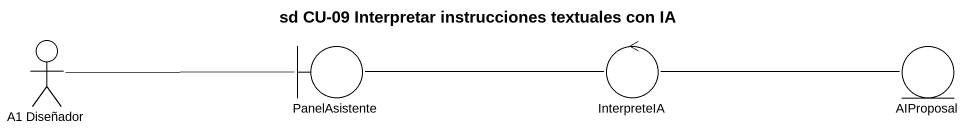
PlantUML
@startuml
title sd CU-09 Interpretar instrucciones textuales con IA
actor "A1 Diseñador" as A1_Diseñador
boundary PanelAsistente
control InterpreteIA
entity AIProposal
A1_Diseñador -right- PanelAsistente
PanelAsistente -right- InterpreteIA
InterpreteIA -right- AIProposal
@enduml
